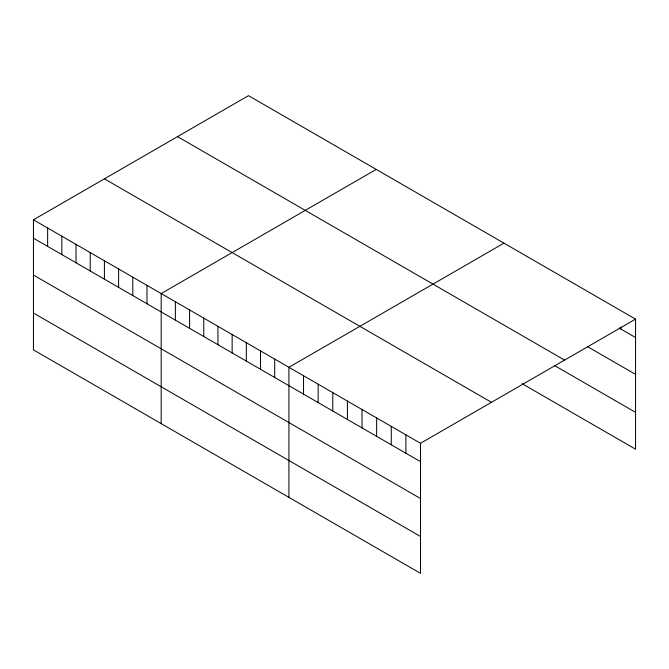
<?xml version="1.0" encoding="UTF-8"?>
<svg xmlns="http://www.w3.org/2000/svg" width="669" height="669" viewBox="0 0 669 669"><rect width="100%" height="100%" fill="white"/><g stroke="black" fill="none" stroke-linecap="round" stroke-linejoin="round"><path stroke-width="1" d="M33.45 219.808L420.517 443.279L420.517 573.341L33.45 349.87L33.45 219.808L248.483 95.659L635.55 319.13L635.55 449.192L522.012 383.638M376.221 169.408L161.179 293.557L161.179 423.619M503.949 243.148L288.916 367.298L288.916 497.36M420.517 443.279L635.55 319.13M619.21 328.086L635.55 337.519M587.382 346.559L635.55 374.372M177.528 136.627L564.586 360.098M554.693 365.659L635.55 412.338M104.414 178.84L491.472 402.312M33.45 238.197L420.517 461.669M33.45 275.051L420.517 498.522M33.45 313.017L420.517 536.488M620.924 327.032L620.924 329.081M405.891 434.833L405.891 453.231M391.273 426.396L391.273 444.785M376.647 417.949L376.647 436.347M362.021 409.512L362.021 427.901M347.403 401.066L347.403 419.463M332.777 392.628L332.777 411.017M318.16 384.182L318.16 402.579M303.534 375.744L303.534 394.133M274.716 359.102L274.716 377.5M260.525 350.907L260.525 369.305M246.334 342.72L246.334 361.109M232.143 334.525L232.143 352.914M217.952 326.33L217.952 344.719M203.761 318.135L203.761 336.524M189.57 309.939L189.57 328.337M175.37 301.744L175.37 320.142M146.988 285.362L146.988 303.751M132.797 277.167L132.797 295.556M118.605 268.971L118.605 287.361M104.414 260.776L104.414 279.174M90.223 252.581L90.223 270.978M76.023 244.394L76.023 262.783M61.832 236.199L61.832 254.588M47.641 228.004L47.641 246.393"/></g></svg>
